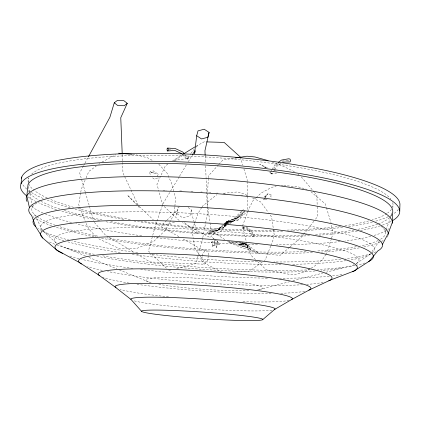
<?xml version="1.0" encoding="UTF-8"?>
<svg xmlns="http://www.w3.org/2000/svg" width="421" height="421" viewBox="0 0 421 421"><rect width="100%" height="100%" fill="white"/><g stroke="black" fill="none" stroke-linecap="round" stroke-linejoin="round"><path stroke-width="0.32" stroke-dasharray="2.1 1.58" d="M216.457 247.532L216.894 243.485L218.125 243.049L219.688 244.196L217.22 245.075L216.457 247.532L214.663 245.059L215.62 243.48L216.515 244.712M392.877 207.79L392.988 204.117M208.342 178.425L207.09 201.854L209.879 222.288M208.374 177.773L208.479 175.82L216.747 166.711M174.883 206.921L174.515 213.415L165.406 230.276L158.538 236.823M174.92 206.269L175.399 197.828L173.947 192.25M188.076 207.432L191.481 210.042L191.308 212.347L193.902 221.351M208.227 255.742L207.816 260.267L204.417 264.204L150.002 261.951L137.12 254.163M208.284 255.094L208.458 253.158L205.711 250.069L202.338 249.874L181.814 238.302M202.122 256.568L201.706 261.036L204.417 264.204M202.18 255.931L202.359 254.01L205.711 250.069M179.414 206.932L178.167 207.2L176.578 213.289L176.352 215.599L177.951 209.5L167.095 220.025M28.212 182.788L28.733 177.878A182.882 35.453 3.9 0 0 34.101 190.292M224.809 225.293L224.63 226.393L226.756 224.703M224.898 224.746L225.161 223.098L225.793 222.277L225.898 224.735L226.687 221.425L232.624 221.235L228.987 222.725L227.766 223.614L226.73 221.72L238.465 217.168L247.269 212.573L247.259 210.637M80.643 193.055L78.695 204.727L79.406 206.537M80.753 192.402L81.29 189.161L85.089 180.256M202.811 237.591L205.485 223.746M205.606 223.114L207.548 213.047L206.101 178.257M224.577 224.909L224.993 223.004L225.793 222.277M244.717 246.311L245.28 243.764L243.933 243.701L242.038 246.18L244.717 246.311L247.985 248.322L246.911 244.464L258.547 252.889L248.164 248.385L228.792 241.733L242.638 242.912M202.648 238.223L196.097 263.583L175.141 268.861M191.481 210.042L189.845 216.11L182.414 217.72L176.578 213.289M214.663 245.059L212.058 246.585L212.968 243.58L214.773 242.743L213.968 242.08L211.353 242.249L212.968 243.58M212.058 246.585L214.321 244.243L214.773 242.743M331.416 238.633L326.975 252.863L326.28 253.895M331.606 238.012L332.958 233.681L331.211 223.419M385.357 232.097L385.994 230.276M386.204 229.666L390.02 218.741M390.235 218.136L392.146 212.673M194.449 223.383L192.05 230.192L193.35 238.423M194.67 222.762L197.949 213.479L201.706 207.564M242.443 226.009L247.706 212.258M247.932 211.658L249.532 207.474L253.205 200.333L255.594 198.154M270.703 246.048L265.293 259.81L264.241 260.573M270.94 245.448L272.819 240.665L274.276 235.365L271.65 217.073L268.624 212.889M157.375 176.404L158.422 173.762L155.181 172.557L153.118 170.742L151.744 172.447L149.46 171.484L150.555 176.083M225.088 225.288L224.63 226.393L225.582 225.146M225.314 224.735L226.687 221.425L232.729 221.572L229.787 222.883L228.64 224.372L227.156 222.088L226.219 222.256L225.161 223.098M86.1 177.883L88.884 171.352L96.199 166.158M225.282 225.319L224.298 226.177L224.83 225.124M225.093 224.593L226.687 221.425L231.097 221.799L232.729 221.572L228.392 220.809L231.097 221.799L232.624 221.235L229.161 220.525L228.392 220.809L238.465 217.168L244.222 211.468M264.667 198.591L266.435 195.239L268.103 193.544L269.945 194.465L271.619 194.286L270.624 196.333L271.213 196.954L270.177 197.744M83.416 166.063L79.68 172.947L85.21 191.834M83.726 165.49L84.658 163.769M84.974 163.195L88.084 157.459M267.093 199.77L263.678 199.891L264.288 198.854M264.593 198.338L266.435 195.239L263.878 197.186L266.351 196.128L268.103 193.544M174.162 161.022L179.488 159.412L187.719 158.717L190.676 153.818M191.002 153.27L194.097 149.381M179.22 176.757L163.08 203.559L155.528 225.124L148.434 251.058L149.855 252.411M179.551 176.199L186.614 164.469M188.298 161.68L192.329 154.981M270.74 171.61L271.755 169.926M272.098 169.368L274.808 164.89L277.392 163.032M269.698 172.084L271.056 173.384L271.719 172.284M273.708 169L275.697 165.711L279.16 163.216M272.055 174.036L270.94 172.92L270.061 172.726L270.182 173.184L272.055 174.036L273.024 172.426M273.35 171.894L274.318 170.284M274.645 169.752L276.586 166.537L281.191 163.211M202.048 207.027L202.727 205.953L216.857 194.623M244.427 243.396L242.191 242.875L238.518 244.554L243.006 245.596L244.427 243.396L248.301 245.217L250.769 249.237L247.98 247.711M226.53 223.751L227.766 222.304L239.349 219.667L244.517 211.737M325.933 254.41L322.46 259.578L313.966 266.614L310.54 268.477M372.011 251.574L379.447 240.849M185.356 154.807L188.413 158.059L187.029 159.37L183.272 155.375M187.029 159.37L188.413 158.059M226.245 224.309L220.178 232.324L208.158 233.513L223.23 227.603L228.187 224.635M226.624 223.809L227.766 222.304L239.349 219.667M263.678 199.891L264.335 199.022M241.722 211.616L236.234 218.72L232.329 220.109L226.966 223.319M242.112 211.105L243.291 209.584L241.917 210.9M227.156 222.088L227.735 221.346L229.203 220.693M313.882 221.262L301.436 237.207L290.037 246.927M315.487 219.204L317.492 216.636L317.208 206.885M252.563 236.334L253.279 235.444L254.373 235.044L254.747 235.528L254.026 236.418L252.932 236.818L249.248 230.882L249.569 231.308L245.948 228.535L242.722 228.445L242.159 227.882L242.317 227.051L246.401 226.882L250.348 229.924L254.373 235.044M226.114 224.23L223.23 227.603L219.004 229.85L208.158 233.513L219.004 229.85M217.178 166.232L218.483 164.795M218.92 164.316L222.835 160.001L234.265 158.201M196.207 147.129L197.47 145.777L196.491 146.508M241.97 245.238L243.901 243.222L242.601 242.906L239.37 244.606L241.97 245.238L242.038 246.18M217.204 230.45L210.126 237.581L182.461 222.646M166.627 220.478L161.501 225.451L175.241 222.083M241.465 211.337L232.329 220.109L236.539 217.852M158.08 237.26L153.96 241.186L136.657 248.485L120.001 248.937L97.419 238.197M223.067 224.793L218.257 229.271L223.888 225.33M223.551 224.346L226.73 221.72M234.002 220.872L245.069 210.6L237.56 218.257L229.792 223.619M256.073 197.717L261.33 192.923L271.666 187.35L276.139 186.35M224.298 226.177L225.498 225.093M289.543 247.348L280.128 255.373L258.068 253.153L239.012 246.59L232.376 243.891L227.524 241.391M211.353 242.249L212.758 241.117L214.668 241.512L214.4 239.717M213.968 242.08L214.668 241.512M167.895 163.995L165.3 165.979L156.922 184.219L158.843 191.029M262.13 262.104L249.469 271.282L229.834 272.261M98.809 164.306L99.856 163.564M356.361 263.52L370.154 254.258M172.573 160.911L181.846 154.975M182.782 155.37L173.473 160.938M214.321 244.243L215.62 243.48M196.128 146.208L204.138 141.835L206.074 141.888M309.972 268.787L303.694 272.203L294.216 274.939L287.975 274.076L266.298 269.882L257.42 261.42M101.945 162.08L115.707 154.739M242.722 228.445L243.443 228.177L243.601 227.34L243.033 226.777M259.331 289.564L289.685 281.686M292.848 280.865L322.57 273.145M325.733 272.324L343.441 267.73M168.789 270.461L170.694 269.982M282.128 161.08L289.106 160.296M223.609 193.265L237.655 191.923L244.475 194.102L247.948 195.776M271.056 173.384L276.623 173.094M215.057 239.596L215.815 240.754L217.057 240.438L217.12 241.886L217.668 241.865L219.688 244.196M228.619 242.107L243.27 242.964L240.691 244.722L238.518 244.554L245.069 243.285L250.769 249.237L247.259 247.259L245.938 247.132L243.006 245.596M132.652 154.328L135.215 154.533L147.913 157.949L152.318 160.396M281.26 185.203L283.17 185.393M283.807 185.456L298.447 186.913L307.114 189.508M151.744 172.447L155.591 173.531L149.46 171.484M272.245 162.159L282.907 166.148L294.374 171.673M274.339 170.421L276.65 171.284M66.471 248.195L85.889 256.163M88.92 257.41L116.833 268.861M119.264 269.861L148.387 281.812M267.403 167.826L259.678 164.158L265.83 167.879L263.809 166.458L265.167 167.758M252.574 198.002L260.673 201.901L268.245 212.363M221.999 272.271L205.843 263.883L200.217 256.073M178.951 236.691L159.485 225.719L155.238 221.672M108.565 236.907L105.203 234.876L94.062 222.056M109.123 237.244L134.32 252.474M245.28 243.764L246.916 244.775L247.985 248.322M224.788 239.602L211.116 230.666L209.974 222.935M152.591 177.867L154.828 179.446L155.902 178.557L158.58 178.667L157.98 177.536M214.105 238.902L212.21 237.512L213.526 238.839M297.894 174.147L298.873 174.883M227.735 221.346L229.787 222.883M310.951 191.75L325.322 203.964L326.27 207.1M227.34 221.272L228.987 222.725M184.535 222.562L197.628 234.25L194.081 221.962M43.41 231.497L55.998 242.701M179.199 220.504L162.853 205.269L159.017 191.65M255.547 259.641L250.874 255.184L247.453 246.122L242.601 226.635M137.32 204.606L127.416 195.17L136.451 204.511M139.209 206.401L153.355 219.878M151.749 254.216L166.427 268.203M138.262 206.379L139.167 207.311L122.974 172.994L122.243 154.786M96.135 236.823L88.847 229.029L85.289 221.62M158.806 164.222L167.016 173.078L171.689 183.577L173.789 191.634M217.12 241.886L218.125 243.049M301.257 176.841L313.913 191.713M314.34 192.213L316.871 195.186L317.192 206.237M199.854 255.558L194.949 248.548L193.45 239.054M34.522 214.594L35.39 216.294M36.553 218.567L42.347 229.929M287.938 160.096L288.385 161.154M79.637 207.143L85.053 221.014M326.459 207.732L331.022 222.793M240.323 157.007L242.78 165.174M243.917 168.942L247.127 179.625L247.132 180.919M85.395 192.465L89.268 205.685M89.452 206.316L93.694 220.793M226.224 221.925L226.761 224.025M246.548 244.227L247.259 247.259M226.219 222.256L226.487 223.483M216.894 243.485L217.22 245.075M28.407 186.54L29.686 192.902M29.817 193.539L32.128 204.995M32.254 205.632L32.512 206.906M243.901 243.222L243.933 243.701M217.62 240.701L217.668 241.865M205.174 155.938L205.416 161.848M205.585 165.785L206.074 177.599M246.911 244.464L246.916 244.775M245.89 244.159L245.938 247.132M247.138 181.562L247.259 209.99M242.88 227.614A17.029 7.315 69.8 0 1 253.563 235.776M168.958 149.234A19.34 16.503 56.2 0 1 172.657 149.123M184.535 154.812A19.34 16.503 56.2 0 1 187.719 158.717M388.094 235.502A180.188 28.886 3.9 0 1 387.273 237.086M383.257 240.507A180.188 28.886 3.9 0 1 380.495 241.949M379.979 242.18A180.188 28.886 3.9 0 1 363.591 247.027M359.429 247.837A180.188 28.886 3.9 0 1 321.244 252.116M312.482 252.6A180.188 28.886 3.9 0 1 99.814 237.907M94.12 236.802A180.188 28.886 3.9 0 1 54.635 226.808M51.62 225.772A180.188 28.886 3.9 0 1 36.543 219.067M34.027 217.431A180.188 28.886 3.9 0 1 33.148 216.773M364.939 262.978A166.821 22.339 3.9 0 1 356.055 265.288M355.271 265.446A166.821 22.339 3.9 0 1 317.523 269.487M310.072 269.829A166.821 22.339 3.9 0 1 101.935 255.689M94.457 254.321A166.821 22.339 3.9 0 1 57.372 245.154M54.788 244.233A166.821 22.339 3.9 0 1 47.899 241.291M341.963 274.471A151.492 18.25 3.9 0 1 331.937 275.908M329.269 276.197A151.492 18.25 3.9 0 1 278.165 278.239M267.372 278.155A151.492 18.25 3.9 0 1 140.656 269.403M132.773 268.382A151.492 18.25 3.9 0 1 81.685 259.331M78.911 258.641A151.492 18.25 3.9 0 1 68.581 255.652M323.091 282.386A127 13.583 3.9 0 1 306.688 284.422M302.736 284.696A127 13.583 3.9 0 1 107.581 271.498M102.366 270.419A127 13.583 3.9 0 1 87.489 266.488M391.467 209.311A182.882 35.453 3.9 0 1 387.636 213M386.783 213.584A182.882 35.453 3.9 0 1 372.159 219.915M368.68 220.92A182.882 35.453 3.9 0 1 344.383 225.745M340.705 226.256A182.882 35.453 3.9 0 1 286.485 230.103M274.781 230.287A182.882 35.453 3.9 0 1 140.319 221.004M130.268 219.457A182.882 35.453 3.9 0 1 77.359 208.363M73.675 207.332A182.882 35.453 3.9 0 1 49.404 198.912M47.231 197.949A182.882 35.453 3.9 0 1 34.564 190.66M31.607 174.115A182.882 35.453 3.9 0 1 214.357 157.538A182.882 35.453 3.9 0 1 390.825 199.144M392.704 202.669A182.882 35.453 3.9 0 1 392.64 207.053M304.725 291.279A106.613 9.978 3.9 0 1 280.607 293.279M271.171 293.448A106.613 9.978 3.9 0 1 135.783 284.138M129.205 283.123A106.613 9.978 3.9 0 1 102.492 277.081M271.966 310.14A72.244 4.847 3.9 0 1 200.833 308.767A72.244 4.847 3.9 0 1 132.852 300.42M289.111 300.362A88.831 7.136 3.9 0 1 242.359 301.715M168.453 296.831A88.831 7.136 3.9 0 1 120.096 289.359M391.946 214.768A183.13 34.096 3.9 0 1 378.3 223.888M377.642 224.135A183.13 34.096 3.9 0 1 357.497 229.366M354.177 229.971A183.13 34.096 3.9 0 1 313.95 234.423M307.093 234.818A183.13 34.096 3.9 0 1 110.16 221.509M101.993 219.915A183.13 34.096 3.9 0 1 63.897 210.353M59.845 209.037A183.13 34.096 3.9 0 1 41.205 201.406M40.532 201.049A183.13 34.096 3.9 0 1 28.512 191.334M354.061 264.735A152.712 19.713 3.9 0 1 321.17 270.566M315.087 271.003A152.712 19.713 3.9 0 1 95.814 255.979M90.773 254.915A152.712 19.713 3.9 0 1 59.003 244.833M56.709 243.306A152.712 19.713 3.9 0 1 208.716 230.234A152.712 19.713 3.9 0 1 355.829 263.878M151.076 282.628A58.745 5.331 3.9 0 1 205.448 278.734A58.745 5.331 3.9 0 1 256.621 289.948M248.879 290.485A58.745 5.331 3.9 0 1 157.964 284.133M376.053 251.8A175.11 25.77 3.9 0 1 371.727 253.489M371.112 253.695A175.11 25.77 3.9 0 1 345.799 258.673M340.805 259.252A175.11 25.77 3.9 0 1 273.934 261.951M260.978 261.783A175.11 25.77 3.9 0 1 149.902 254.147M137.672 252.621A175.11 25.77 3.9 0 1 71.859 240.801M69.439 240.186A175.11 25.77 3.9 0 1 42.384 230.934M41.779 230.624A175.11 25.77 3.9 0 1 38.074 228.466M41.732 229.771A167.184 23.776 3.9 0 1 243.954 217.315A167.184 23.776 3.9 0 1 349.235 260.157M346.13 260.641A167.184 23.776 3.9 0 1 291.795 264.33M281.117 264.435A167.184 23.776 3.9 0 1 130.773 254.179M120.248 252.626A167.184 23.776 3.9 0 1 67.118 241.643M63.924 240.691A167.184 23.776 3.9 0 1 43.642 231.687M378.268 240.486A177.204 28.612 3.9 0 1 360.655 245.88M356.408 246.701A177.204 28.612 3.9 0 1 316.508 251.032M306.12 251.542A177.204 28.612 3.9 0 1 107.066 237.881M97.804 236.139A177.204 28.612 3.9 0 1 58.535 226.345M55.419 225.293A177.204 28.612 3.9 0 1 36.837 216.531M36.401 216.205A177.204 28.612 3.9 0 1 37.169 202.759M163.038 190.413A177.204 28.612 3.9 0 1 166.848 190.508M179.783 190.939A177.204 28.612 3.9 0 1 181.751 191.018M190.976 191.439A177.204 28.612 3.9 0 1 192.96 191.539M200.906 191.981A177.204 28.612 3.9 0 1 202.227 192.065M209.484 192.529A177.204 28.612 3.9 0 1 210.8 192.618M216.72 193.039A177.204 28.612 3.9 0 1 218.046 193.134M223.362 193.549A177.204 28.612 3.9 0 1 224.693 193.655M241.291 195.133A177.204 28.612 3.9 0 1 242.612 195.26M246.553 195.654A177.204 28.612 3.9 0 1 247.864 195.791M380.921 226.156A177.204 28.612 3.9 0 1 380.563 239.239M389.104 228.587A183.54 31.817 3.9 0 1 387.809 229.566M386.236 230.561A183.54 31.817 3.9 0 1 373.806 235.518M370.827 236.334A183.54 31.817 3.9 0 1 344.983 241.012M340.2 241.58A183.54 31.817 3.9 0 1 276.565 244.727M257.557 244.575A183.54 31.817 3.9 0 1 154.097 237.37M141.709 235.786A183.54 31.817 3.9 0 1 75.906 223.64M71.602 222.53A183.54 31.817 3.9 0 1 45.594 214.078M43.01 212.968A183.54 31.817 3.9 0 1 31.57 206.532M398.366 209.342A189.797 36.859 3.9 0 1 392.73 214.3M392.272 214.578A189.797 36.859 3.9 0 1 388.704 216.473M388.141 216.731A189.797 36.859 3.9 0 1 375.243 221.288M372.38 222.051A189.797 36.859 3.9 0 1 347.62 226.724M342.668 227.377A189.797 36.859 3.9 0 1 290.732 230.966M282.686 231.129A189.797 36.859 3.9 0 1 134.062 221.009M123.89 219.394A189.797 36.859 3.9 0 1 74.506 209.005M70.191 207.821A189.797 36.859 3.9 0 1 46.531 199.933M43.152 198.517A189.797 36.859 3.9 0 1 30.733 192.008M30.191 191.644A189.797 36.859 3.9 0 1 28.649 190.555M26.807 189.097A189.797 36.859 3.9 0 1 22.287 183.819M391.12 221.435A190.055 35.448 3.9 0 1 380.994 225.577M380.295 225.798A190.055 35.448 3.9 0 1 360.092 230.534M357.35 231.003A190.055 35.448 3.9 0 1 317.855 235.25M309.63 235.713A190.055 35.448 3.9 0 1 104.64 221.504M99.64 220.525A190.055 35.448 3.9 0 1 60.635 210.947M56.577 209.669A190.055 35.448 3.9 0 1 38.374 202.68M36.274 201.675A190.055 35.448 3.9 0 1 27.991 196.828M221.835 226.666L217.72 230.334L206.995 232.26L221.835 226.666M245.069 243.285L240.691 244.722L239.37 244.606L245.069 243.285"/><path stroke-width="0.63" d="M399.75 211.01L399.95 204.264A189.797 36.859 3.9 0 0 213.673 155.507A189.797 36.859 3.9 0 0 21.392 178.236M21.05 183.782L21.771 177.02M205.143 155.286L204.953 150.692L209.09 132.404L204.196 129.226L198.012 130.873L196.675 135.73L194.565 153.539L195.207 151.171M209.09 132.404L207.816 137.272L201.585 138.951L196.675 135.73M122.222 154.133L120.764 117.712L127.274 103.324L123.853 100.661L117.385 100.403L114.275 102.808L109.881 117.301L88.394 156.886M382.394 244.485L388.283 233.313L392.43 222.114L392.777 210.853A183.13 34.096 3.9 0 0 216.041 165.711A183.13 34.096 3.9 0 0 28.018 184.63L26.828 195.923L29.428 207.7M192.329 154.981L195.018 150.513M262.567 319.75A60.782 3.279 3.9 0 0 176.941 310.635A60.782 3.279 3.9 0 0 167.074 315.629A60.782 3.279 3.9 0 0 262.567 319.75L274.624 309.44L291.637 299.531L309.698 289.753L330.117 280.191L354.193 270.95L369.349 261.136L377.816 250.905A175.11 25.77 3.9 0 0 212.805 208.153A175.11 25.77 3.9 0 0 35.685 226.63L31.638 215.473A180.188 28.886 3.9 0 1 193.765 192.239A180.188 28.886 3.9 0 1 388.315 234.418M127.274 103.324L124.211 105.755L117.68 105.497L114.275 102.808M184.482 153.881L182.74 152.023L175.373 148.581L167.79 148.066L167.163 148.524L167.021 149.971L167.5 150.965L174.857 150.455L181.604 153.597M167.5 150.965L168.132 150.518L168.274 149.066L167.79 148.066M278.428 162.285L281.528 160.054L288.611 158.785L289.964 159.059L290.643 160.643L289.964 161.959L282.723 162.101M182.404 154.628L195.06 146.829M234.897 158.101L246.964 156.196L254.873 156.959L268.103 160.612M206.716 141.909L224.135 142.403L240.323 157.007M118.575 153.207L132.015 154.275M141.624 311.382L131.02 299.468L115.396 287.243L98.677 274.987L79.553 262.599L56.677 249.99L42.795 238.049L35.685 226.63M62.624 253.41A151.492 18.25 3.9 0 1 201.243 238.702A151.492 18.25 3.9 0 1 352.451 271.74M42.795 238.049A166.821 22.339 3.9 0 1 213.452 223.414A166.821 22.339 3.9 0 1 368.501 261.562M26.933 201.401A183.54 31.817 3.9 0 1 202.659 178.315A183.54 31.817 3.9 0 1 392.44 223.246M81.495 263.967A127 13.583 3.9 0 1 206.074 255.863A127 13.583 3.9 0 1 328.827 280.791M99.682 275.755A106.613 9.978 3.9 0 1 205.758 271.235A106.613 9.978 3.9 0 1 308.925 290.122M131.02 299.468A72.244 4.847 3.9 0 1 204.674 299.31A72.244 4.847 3.9 0 1 274.624 309.44M116.033 287.748A88.831 7.136 3.9 0 1 203.048 285.464A88.831 7.136 3.9 0 1 291.637 299.531M26.139 195.418A190.055 35.448 3.9 0 1 213.215 163.606A190.055 35.448 3.9 0 1 392.53 220.641"/></g></svg>
